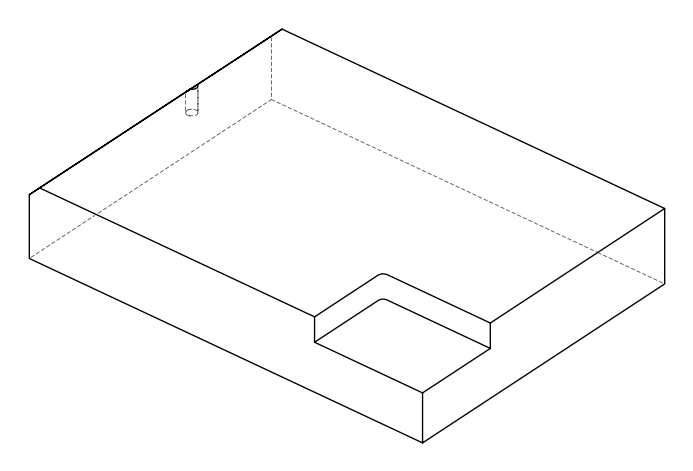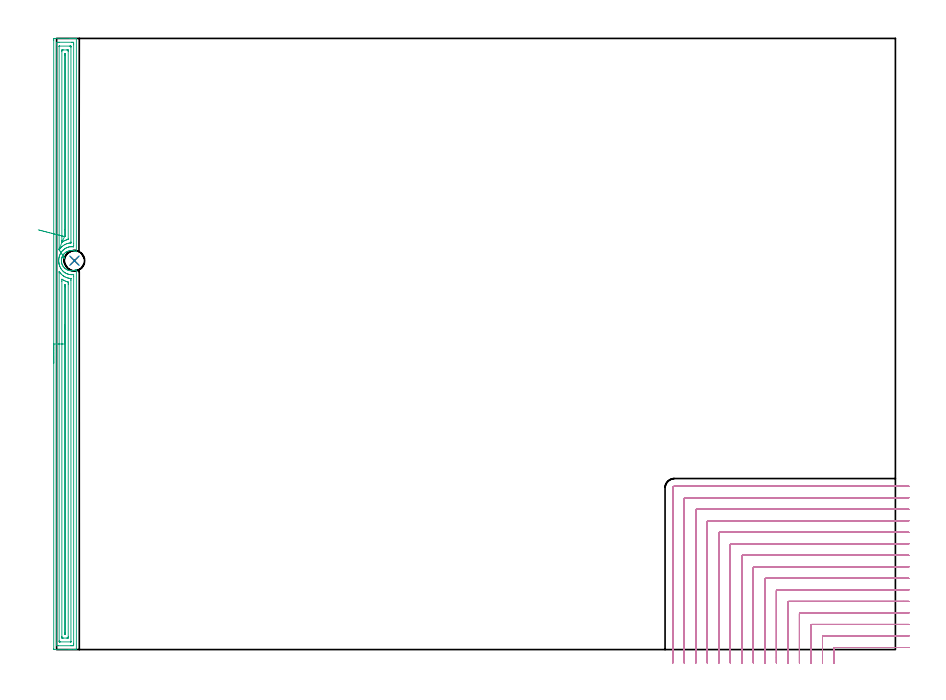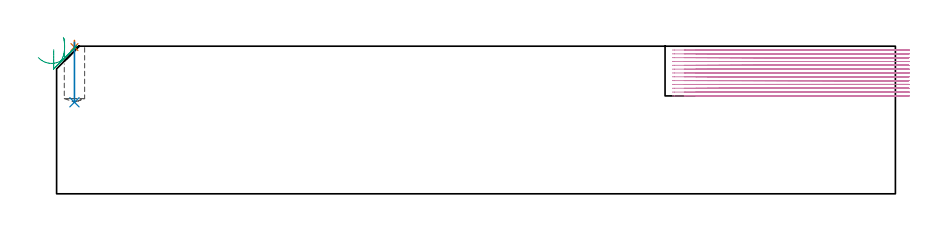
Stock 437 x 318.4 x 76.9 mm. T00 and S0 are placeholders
(PLAN: 4 operations, 3 tool changes, 69.2 min)
(1 SPOT_DRILL | STEP1POCKET | NXT0321_9005460120000 | 0.03 min | 2 mm3)
(2 DRILL_BLIND_HOLE_INTO_CENTER | STEP1POCKET | NXT0301_077 | 0.13 min | 2449 mm3)
(3 AREA_MILL | FG_CHAMFER_SURFACE | UGT0205_001 | 12.85 min | 21927 mm3)
(4 MILL_CORNER_NOTCH_RECTANGULAR | CORNER_NOTCH_RECTANGULAR | NXT0201_009 | Follow Part, ap 2, ae 75% | 56.2 min | 276813 mm3)
(TOOL NXT0321_9005460120000 | NC Spot Drill, 142deg, 12mm, Carbide, Uncoated | D12 PA142 FL30 Z2)
(TOOL NXT0301_077 | Carbide Drill 10.6mm [860.1-1060-053A1-MM 2214] | D10.6 PA140 FL71 Z2)
(TOOL UGT0205_001 | Chamfer Mill 20 x 3 x 45 deg. | D20 FL50 Z2)
(TOOL NXT0201_009 | ENDMILL 8mm [2P460-0800-NA 1630] | D8 FL26 Z6)
(OP 1 SPOT_DRILL)
G17 G21 G94 G90
T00 M6
G54
G17 G0 G90 X9.3 Y202.6 S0 M3
G43 Z86.9 H0
G94 G81 G98 Z76.444 F250. R79.9
G80
M5
M2
(OP 2 DRILL_BLIND_HOLE_INTO_CENTER)
G17 G21 G94 G90
T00 M6
G54
G17 G0 G90 X9.3 Y202.6 S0 M3
G43 Z86.9 H1
G94 G81 G98 Z47.7 F250. R78.9
G80
M5
M2
(OP 3 AREA_MILL)
G17 G21 G94 G90
T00 M6
G54
G17 G0 G90 X-1.5 Y149.2 S1061 M3
G43 Z86.9 H0
Z75.1
G94 G1 Y149.238 Z74.228 F250.
Y149.352 Z73.364
Y149.541 Z72.512
Y149.803 Z71.68
Y150.137 Z70.874
Y150.54 Z70.1
Y151.008 Z69.364
Y151.54 Z68.672
Y152.129 Z68.029
Y152.772 Z67.44
Y153.464 Z66.908
Y154.2 Z66.44
Y154.974 Z66.037
Y155.78 Z65.703
Y156.612 Z65.441
Y157.464 Z65.252
Y158.328 Z65.138
Y159.2 Z65.1
Y317.454
X-1.499 Y317.781 Z65.101
X-1.494 Y318.341 Z65.104
X-1.492 Y318.392 Z65.106
X-0.937 Y318.4 Z65.661
X7.068 Z73.663
X7.615 Z74.212
X7.958 Z74.554
X8.504 Z75.101
X8.847 Z75.442
X9.533 Z76.133
X9.866 Z76.465
X10.256 Y318.393 Z76.848
X10.297 Y318.39 Z76.888
X10.3 Y318.228 Z76.9
Y207.444
X10.297 Y207.288 Z76.888
X10.262 Y207.301 Z76.855
X10.106 Y207.367 Z76.706
X9.949 Y207.441 Z76.549
X9.691 Y207.548 Z76.291
X9.438 Y207.634 Z76.038
X8.998 Y207.751 Z75.598
X8.553 Y207.842 Z75.153
X8.425 Y207.863 Z75.025
X8.047 Y207.886 Z74.647
X7.669 Y207.888 Z74.269
X7.176 Y207.863 Z73.776
X6.784 Y207.792 Z73.384
X6.339 Y207.683 Z72.939
X5.9 Y207.537 Z72.5
X5.692 Y207.444 Z72.292
X5.453 Y207.338 Z72.052
X5.289 Y207.25 Z71.887
X5.016 Y207.102 Z71.615
X4.839 Y206.992 Z71.439
X4.804 Y206.97 Z71.403
X4.461 Y206.703 Z71.059
X4.133 Y206.413 Z70.729
X3.955 Y206.228 Z70.551
X3.809 Y206.077 Z70.406
X3.561 Y205.758 Z70.16
X3.515 Y205.7 Z70.115
X3.247 Y205.307 Z69.846
X3.177 Y205.184 Z69.777
X2.966 Y204.743 Z69.561
X2.918 Y204.622 Z69.515
X2.858 Y204.469 Z69.456
X2.8 Y204.317 Z69.396
X2.79 Y204.291 Z69.386
X2.731 Y204.092 Z69.328
X2.668 Y203.871 Z69.261
X2.661 Y203.847 Z69.255
X2.621 Y203.653 Z69.22
X2.619 Y203.644 Z69.218
X2.581 Y203.424 Z69.171
X2.576 Y203.398 Z69.166
X2.525 Y202.982 Z69.123
X2.522 Y202.952 Z69.119
Y202.945 Z69.118
X2.521 Y202.914 Z69.115
X2.515 Y202.761 Z69.11
X2.514 Y202.739 Z69.108
X2.51 Y202.645 Z69.106
Y202.629
X2.505 Y202.495 Z69.103
X2.512 Y202.432 Z69.105
X2.523 Y202.278 Z69.118
X2.535 Y202.132 Z69.127
X2.54 Y202.058 Z69.135
X2.56 Y201.913 Z69.157
X2.601 Y201.637 Z69.196
X2.604 Y201.612 Z69.2
X2.711 Y201.164 Z69.308
X2.854 Y200.72 Z69.454
X2.918 Y200.576 Z69.515
X2.987 Y200.416 Z69.586
X3.038 Y200.3 Z69.636
X3.248 Y199.891 Z69.845
X3.287 Y199.827 Z69.885
X3.615 Y199.367 Z70.211
X3.977 Y198.934 Z70.577
X4.052 Y198.855 Z70.652
X4.131 Y198.78 Z70.731
X4.4 Y198.554 Z70.998
X4.452 Y198.51 Z71.05
X4.528 Y198.446 Z71.127
X4.56 Y198.419 Z71.16
X5.016 Y198.094 Z71.615
X5.101 Y198.041 Z71.7
X5.289 Y197.944 Z71.888
X5.496 Y197.839 Z72.095
X5.9 Y197.663 Z72.5
X6.34 Y197.517 Z72.939
X6.785 Y197.41 Z73.384
X7.226 Y197.342 Z73.825
X7.669 Y197.313 Z74.269
X8.112 Y197.319 Z74.712
X8.554 Y197.365 Z75.153
X8.847 Y197.42 Z75.446
X8.998 Y197.449 Z75.597
X9.438 Y197.568 Z76.038
X9.671 Y197.65 Z76.271
X9.76 Y197.68 Z76.36
X10.295 Y197.912 Z76.891
X10.3 Y197.617 Z76.9
Y0.172
X10.297 Y0.01 Z76.888
X10.256 Y0.007 Z76.848
X9.866 Y0. Z76.465
X9.533 Z76.133
X8.847 Z75.442
X7.615 Z74.212
X7.068 Z73.663
X6.452 Z73.048
X-1.21 Z65.387
X-1.492 Y0.01 Z65.106
X-1.499 Y0.291 Z65.099
Y0.309
X-1.5 Y159.2 Z65.1
X-0.086 Z66.514
Y315.14
X-0.083 Y315.994 Z66.517
X-0.082 Y316.029 Z66.518
X-0.047 Y316.39 Z66.553
X0.441 Y316.398 Z67.041
X0.842 Y316.399 Z67.442
X1.328 Y316.4 Z67.928
X7.958 Y316.399 Z74.558
X8.446 Y316.397 Z75.046
X8.847 Y316.39 Z75.447
X8.882 Y315.994 Z75.482
X8.884 Y315.958 Z75.484
X8.886 Y315.101 Z75.486
Y211.465
X8.884 Y210.571 Z75.484
Y210.535
X8.847 Y209.813 Z75.447
X8.697 Y209.829 Z75.297
X8.306 Y209.862 Z74.906
X7.958 Y209.876 Z74.558
X7.757 Y209.879 Z74.357
X7.068 Y209.847 Z73.668
X6.923 Y209.824 Z73.523
X6.198 Y209.678 Z72.798
X6.183 Y209.674 Z72.783
X5.515 Y209.451 Z72.115
X5.289 Y209.352 Z71.889
X4.904 Y209.172 Z71.504
X4.4 Y208.898 Z71.
X4.329 Y208.856 Z70.929
X4.217 Y208.785 Z70.817
X3.819 Y208.475 Z70.419
X3.511 Y208.211 Z70.111
X3.342 Y208.061 Z69.942
X3.172 Y207.891 Z69.772
X2.906 Y207.605 Z69.506
X2.621 Y207.24 Z69.221
X2.445 Y206.998 Z69.045
X2.158 Y206.569 Z68.758
X1.917 Y206.104 Z68.517
X1.732 Y205.708 Z68.332
X1.592 Y205.351 Z68.192
X1.54 Y205.211 Z68.14
X1.377 Y204.674 Z67.977
X1.29 Y204.317 Z67.89
X1.217 Y203.941 Z67.817
X1.149 Y203.424 Z67.749
X1.12 Y203.145 Z67.72
X1.097 Y202.531 Z67.697
X1.126 Y201.922 Z67.726
X1.127 Y201.902 Z67.727
X1.134 Y201.847 Z67.734
X1.161 Y201.637 Z67.761
X1.216 Y201.261 Z67.816
X1.267 Y200.983 Z67.867
X1.323 Y200.744 Z67.923
X1.389 Y200.476 Z67.989
X1.512 Y200.071 Z68.112
X1.588 Y199.85 Z68.188
X1.732 Y199.501 Z68.332
X1.987 Y198.957 Z68.587
X2.069 Y198.795 Z68.669
X2.142 Y198.659 Z68.742
X2.32 Y198.366 Z68.92
X2.537 Y198.064 Z69.137
X2.621 Y197.955 Z69.221
X2.973 Y197.527 Z69.573
X3.301 Y197.17 Z69.901
X3.511 Y196.984 Z70.111
X3.681 Y196.84 Z70.281
X3.901 Y196.661 Z70.501
X4.343 Y196.334 Z70.943
X4.427 Y196.277 Z71.027
X4.989 Y195.982 Z71.589
X5.289 Y195.846 Z71.889
X5.569 Y195.729 Z72.169
X5.975 Y195.588 Z72.575
X6.179 Y195.537 Z72.779
X6.884 Y195.383 Z73.484
X7.068 Y195.365 Z73.668
X7.483 Y195.333 Z74.083
X7.893 Y195.318 Z74.493
X7.958 Z74.558
X8.02 Y195.321 Z74.62
X8.743 Y195.383 Z75.343
X8.832 Y195.399 Z75.432
X8.847 Z75.447
X8.868 Y195.397 Z75.468
X8.879 Y195.383 Z75.479
X8.881 Y195.349 Z75.481
X8.886 Y194.49 Z75.486
Y194.451
Y3.261
X8.883 Y2.406 Z75.483
X8.882 Y2.371 Z75.482
X8.847 Y2.01 Z75.447
X8.359 Y2.002 Z74.959
X7.958 Y2.001 Z74.558
X7.472 Y2. Z74.072
X0.842 Y2.001 Z67.442
X0.354 Y2.003 Z66.954
X-0.047 Y2.01 Z66.553
X-0.082 Y2.406 Z66.518
X-0.084 Y2.442 Z66.516
X-0.086 Y3.299 Z66.514
Y159.2
X1.328 Z67.928
X1.329 Y196.277 Z67.929
X1.33 Y196.68 Z67.93
X1.332 Y196.817 Z67.932
X1.335 Y196.902 Z67.935
X1.573 Y196.594 Z68.173
X1.732 Y196.392 Z68.332
X1.826 Y196.277 Z68.426
X2.194 Y195.851 Z68.794
X2.405 Y195.621 Z69.005
X2.621 Y195.405 Z69.221
X2.644 Y195.383 Z69.244
X3.116 Y194.993 Z69.716
X3.511 Y194.699 Z70.111
X3.804 Y194.49 Z70.404
X4.185 Y194.274 Z70.785
X4.4 Y194.159 Z71.
X5.02 Y193.867 Z71.62
X5.289 Y193.767 Z71.889
X5.797 Y193.596 Z72.397
X6.179 Y193.509 Z72.779
X6.29 Y193.485 Z72.89
X6.724 Y193.406 Z73.324
X7.068 Y193.362 Z73.668
X7.332 Y193.331 Z73.932
X7.422 Y193.319 Z74.022
X7.459 Y193.314 Z74.059
X7.465 Y193.3 Z74.065
X7.468 Y193.196 Z74.068
X7.471 Y192.703 Z74.071
Y192.298
Y4.091
X7.47 Y4.041 Z74.07
X7.468 Y4.017 Z74.068
X7.466 Y4.012 Z74.066
X7.451 Y4.009 Z74.051
X7.259 Y4.001 Z73.859
X1.923 Y4. Z68.523
X1.732 Y4.001 Z68.332
X1.54 Y4.005 Z68.14
X1.413 Y4.01 Z68.013
X1.335 Y4.018 Z67.935
X1.333 Y4.058 Z67.933
X1.331 Y4.193 Z67.931
X1.329 Y4.597 Z67.929
X1.328 Y159.2 Z67.928
X2.743 Z69.343
Y191.81
X2.744 Y192.58 Z69.344
X2.745 Y192.703 Z69.345
X2.749 Y192.969 Z69.349
X2.873 Y192.891 Z69.473
X3.163 Y192.703 Z69.763
X3.511 Y192.503 Z70.111
X3.959 Y192.253 Z70.559
X4.4 Y192.056 Z71.
X4.975 Y191.81 Z71.575
X5.289 Y191.708 Z71.889
X5.437 Y191.662 Z72.037
X5.925 Y191.534 Z72.525
X6.039 Y191.504 Z72.639
X6.05 Y191.358 Z72.65
X6.056 Y191.04 Z72.656
X6.057 Y190.916 Z72.657
Y190.145
X6.056 Y6.873 Z72.656
X6.051 Y6.108 Z72.651
X6.043 Y6.01 Z72.643
X5.941 Y6.007 Z72.541
X5.724 Y6.003 Z72.324
X5.289 Y6. Z71.889
X3.49 Z70.09
X3.068 Y6.003 Z69.668
X2.858 Y6.007 Z69.458
X2.758 Y6.01 Z69.358
X2.75 Y6.078 Z69.35
X2.744 Y6.75 Z69.344
X2.743 Y6.873 Z69.343
Y159.2
X4.157 Z70.757
X4.158 Y189.373 Z70.758
X4.163 Y190.023 Z70.763
Y190.043
X4.181 Y190.041 Z70.781
X4.249 Y190.023 Z70.849
X4.4 Y189.96 Z71.
X4.507 Y189.916 Z71.107
X4.633 Y189.856 Z71.233
X4.636 Y189.786 Z71.236
X4.642 Y189.129 Z71.242
X4.643 Y188.886 Z71.243
Y8.66
X4.642 Y8.417 Z71.242
X4.639 Y8.171 Z71.239
X4.636 Y8.018 Z71.236
X4.564 Y8.01 Z71.164
X4.4 Y8.006 Z71.
X4.165 Y8.003 Z70.765
X4.16 Y8.007 Z70.76
X4.158 Y8.009 Z70.758
X4.157 Y8.66 Z70.757
Y8.904
Y159.2
Y160.072 Z70.795
Y160.936 Z70.909
Y161.788 Z71.098
Y162.62 Z71.36
Y163.426 Z71.694
Y164.2 Z72.097
Y164.936 Z72.565
Y165.628 Z73.096
Y166.271 Z73.686
Y166.86 Z74.329
Y167.392 Z75.021
Y167.86 Z75.757
Y168.263 Z76.531
Y168.597 Z77.337
Y168.859 Z78.169
Y169.048 Z79.02
Y169.162 Z79.885
Y169.2 Z80.757
G0 X3.512 Y204.942 Z81.505
G1 X3.722 Y204.62 Z80.722
X3.893 Y204.356 Z79.909
X4.026 Y204.153 Z79.071
X4.118 Y204.012 Z78.215
X4.169 Y203.934 Z77.347
X4.178 Y203.919 Z76.475
X4.146 Y203.968 Z75.605
X4.073 Y204.081 Z74.743
X3.959 Y204.256 Z73.896
X3.805 Y204.492 Z73.07
X3.612 Y204.788 Z72.272
X3.382 Y205.141 Z71.508
X3.116 Y205.548 Z70.784
X2.817 Y206.007 Z70.105
X2.487 Y206.513 Z69.476
X2.129 Y207.064 Z68.902
X1.744 Y207.654 Z68.387
X1.336 Y208.279 Z67.936
X1.333 Y208.284 Z67.933
X1.331 Y208.294 Z67.931
X1.329 Y208.785 Z67.929
X1.328 Y209.036 Z67.928
X1.329 Y314.309 Z67.929
X1.33 Y314.359 Z67.93
X1.332 Y314.383 Z67.932
X1.334 Y314.388 Z67.934
X1.349 Y314.391 Z67.949
X1.541 Y314.399 Z68.141
X6.877 Y314.4 Z73.477
X7.068 Y314.399 Z73.668
X7.26 Y314.395 Z73.86
X7.387 Y314.39 Z73.987
X7.465 Y314.382 Z74.065
X7.467 Y314.342 Z74.067
X7.469 Y314.207 Z74.069
X7.471 Y313.803 Z74.071
Y212.358
X7.47 Y211.955 Z74.07
X7.467 Y211.897 Z74.067
X7.465 Y211.887 Z74.065
X7.458 Y211.883 Z74.058
X7.43 Y211.877 Z74.03
X7.312 Y211.867 Z73.912
X7.068 Y211.848 Z73.668
X6.73 Y211.805 Z73.33
X6.179 Y211.689 Z72.779
X5.996 Y211.648 Z72.596
X5.37 Y211.465 Z71.97
X5.309 Y211.445 Z71.909
X5.289 Y211.437 Z71.889
X4.687 Y211.177 Z71.287
X4.4 Y211.041 Z71.
X4.098 Y210.874 Z70.698
X3.577 Y210.571 Z70.177
X3.538 Y210.544 Z70.138
X3.511 Y210.523 Z70.111
X3.042 Y210.148 Z69.642
X2.621 Y209.79 Z69.221
X2.562 Y209.737 Z69.162
X2.501 Y209.678 Z69.101
X2.128 Y209.28 Z68.728
X2. Y209.141 Z68.6
X1.71 Y208.785 Z68.31
X1.433 Y208.404 Z68.033
X1.341 Y208.283 Z67.941
X1.336 Y208.279 Z67.936
X2.755 Y212.224 Z69.355
X2.752 Y212.226 Z69.352
X2.748 Y212.231 Z69.348
X2.745 Y212.358 Z69.345
X2.743 Y212.757 Z69.343
Y213.13
X2.744 Y311.527 Z69.344
X2.749 Y312.292 Z69.349
X2.757 Y312.39 Z69.357
X2.859 Y312.393 Z69.459
X3.076 Y312.397 Z69.676
X3.511 Y312.4 Z70.111
X5.31 Z71.91
X5.732 Y312.397 Z72.332
X5.942 Y312.393 Z72.542
X6.042 Y312.39 Z72.642
X6.05 Y312.322 Z72.65
X6.056 Y311.65 Z72.656
X6.057 Y311.527 Z72.657
Y214.145
X6.056 Y214.022 Z72.656
X6.052 Y213.739 Z72.652
X6.051 Y213.709 Z72.651
X6.024 Y213.696 Z72.624
X5.975 Y213.679 Z72.575
X5.928 Y213.666 Z72.528
X5.623 Y213.587 Z72.223
X5.289 Y213.483 Z71.889
X5.116 Y213.426 Z71.716
X4.639 Y213.252 Z71.239
X4.471 Y213.18 Z71.071
X4.4 Y213.148 Z71.
X3.867 Y212.894 Z70.467
X3.511 Y212.695 Z70.111
X3.298 Y212.572 Z69.898
X2.948 Y212.358 Z69.548
X2.772 Y212.234 Z69.372
X2.755 Y212.224 Z69.355
X4.163 Y215.153 Z70.763
X4.161 Y215.162 Z70.761
X4.158 Y215.192 Z70.758
X4.157 Y218.745 Z70.757
Y309.74
X4.158 Y309.983 Z70.758
X4.161 Y310.229 Z70.761
X4.164 Y310.382 Z70.764
X4.236 Y310.39 Z70.836
X4.4 Y310.395 Z71.
X4.635 Y310.398 Z71.235
X4.64 Y310.393 Z71.24
X4.642 Y310.391 Z71.242
X4.643 Y309.74 Z71.243
Y309.496
Y215.688
X4.641 Y215.444 Z71.241
X4.639 Y215.374 Z71.239
X4.636 Y215.337 Z71.236
X4.625 Y215.329 Z71.225
X4.558 Y215.298 Z71.158
X4.4 Y215.234 Z71.
X4.26 Y215.179 Z70.86
X4.195 Y215.157 Z70.795
X4.168 Y215.151 Z70.768
X4.163 Y215.153 Z70.763
X3.531 Y215.315 Z70.184
X2.852 Y215.488 Z69.664
X2.133 Y215.673 Z69.207
X1.377 Y215.866 Z68.817
X0.591 Y216.067 Z68.496
X-0.219 Y216.275 Z68.246
X-1.047 Y216.487 Z68.071
X-1.886 Y216.702 Z67.971
X-2.731 Y216.918 Z67.947
X-3.575 Y217.134 Z67.999
X-4.411 Y217.348 Z68.126
X-5.233 Y217.559 Z68.329
X-6.035 Y217.764 Z68.604
X-6.81 Y217.963 Z68.951
X-7.554 Y218.153 Z69.366
X-8.259 Y218.334 Z69.846
X-8.921 Y218.503 Z70.388
X-9.535 Y218.661 Z70.988
G0 Z86.9
M5
M2
(OP 4 MILL_CORNER_NOTCH_RECTANGULAR)
G17 G21 G94 G90
T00 M6
G54
G17 G0 G90 X444. Y1.1 S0 M3
G43 Z86.9 H1
Z74.908
G94 G1 X441. F250.
X405.394 F500.
G3 X405. Y0.706 R0.4
G1 Y-4.
Y-7. F250.
G0 Z86.9
X444. Y7.1
Z74.908
G1 X441.
X399.394 F500.
G3 X399. Y6.706 R0.4
G1 Y-4.
Y-7. F250.
G0 Z86.9
X444. Y13.1
Z74.908
G1 X441.
X393.395 F500.
G3 X393. Y12.705 R0.4
G1 Y-4.
Y-7. F250.
G0 Z86.9
X444. Y19.1
Z74.908
G1 X441.
X387.395 F500.
G3 X387. Y18.705 R0.4
G1 Y-4.
Y-7. F250.
G0 Z86.9
X444. Y25.1
Z74.908
G1 X441.
X381.395 F500.
G3 X381. Y24.705 R0.4
G1 Y-4.
Y-7. F250.
G0 Z86.9
X444. Y31.1
Z74.908
G1 X441.
X375.395 F500.
G3 X375. Y30.705 R0.4
G1 Y-4.
Y-7. F250.
G0 Z86.9
X444. Y37.1
Z74.908
G1 X441.
X369.396 F500.
G3 X369. Y36.704 R0.4
G1 Y-4.
Y-7. F250.
G0 Z86.9
X444. Y43.1
Z74.908
G1 X441.
X363.396 F500.
G3 X363. Y42.704 R0.4
G1 Y-4.
Y-7. F250.
G0 Z86.9
X444. Y49.1
Z74.908
G1 X441.
X357.396 F500.
G3 X357. Y48.704 R0.4
G1 Y-4.
Y-7. F250.
G0 Z86.9
X444. Y55.1
Z74.908
G1 X441.
X351.396 F500.
G3 X351. Y54.704 R0.4
G1 Y-4.
Y-7. F250.
G0 Z86.9
X444. Y61.1
Z74.908
G1 X441.
X345.396 F500.
G3 X345. Y60.704 R0.4
G1 Y-4.
Y-7. F250.
G0 Z86.9
X444. Y67.1
Z74.908
G1 X441.
X339.397 F500.
G3 X339. Y66.703 R0.4
G1 Y-4.
Y-7. F250.
G0 Z86.9
X444. Y73.1
Z74.908
G1 X441.
X333.397 F500.
G3 X333. Y72.703 R0.4
G1 Y-4.
Y-7. F250.
G0 Z86.9
X444. Y79.1
Z74.908
G1 X441.
X327.397 F500.
G3 X327. Y78.703 R0.4
G1 Y-4.
Y-7. F250.
G0 Z86.9
X444. Y85.1
Z74.908
G1 X441.
X321.9 F500.
G3 X321. Y84.2 R0.9
G1 Y-4.
Y-7. F250.
G0 Z86.9
X444. Y1.1
Z72.915
G1 X441.
X405.394 F500.
G3 X405. Y0.706 R0.4
G1 Y-4.
Y-7. F250.
G0 Z86.9
X444. Y7.1
Z72.915
G1 X441.
X399.394 F500.
G3 X399. Y6.706 R0.4
G1 Y-4.
Y-7. F250.
G0 Z86.9
X444. Y13.1
Z72.915
G1 X441.
X393.395 F500.
G3 X393. Y12.705 R0.4
G1 Y-4.
Y-7. F250.
G0 Z86.9
X444. Y19.1
Z72.915
G1 X441.
X387.395 F500.
G3 X387. Y18.705 R0.4
G1 Y-4.
Y-7. F250.
G0 Z86.9
X444. Y25.1
Z72.915
G1 X441.
X381.395 F500.
G3 X381. Y24.705 R0.4
G1 Y-4.
Y-7. F250.
G0 Z86.9
X444. Y31.1
Z72.915
G1 X441.
X375.395 F500.
G3 X375. Y30.705 R0.4
G1 Y-4.
Y-7. F250.
G0 Z86.9
X444. Y37.1
Z72.915
G1 X441.
X369.396 F500.
G3 X369. Y36.704 R0.4
G1 Y-4.
Y-7. F250.
G0 Z86.9
X444. Y43.1
Z72.915
G1 X441.
X363.396 F500.
G3 X363. Y42.704 R0.4
G1 Y-4.
Y-7. F250.
G0 Z86.9
X444. Y49.1
Z72.915
G1 X441.
X357.396 F500.
G3 X357. Y48.704 R0.4
G1 Y-4.
Y-7. F250.
G0 Z86.9
X444. Y55.1
Z72.915
G1 X441.
X351.396 F500.
G3 X351. Y54.704 R0.4
G1 Y-4.
Y-7. F250.
G0 Z86.9
X444. Y61.1
Z72.915
G1 X441.
X345.396 F500.
G3 X345. Y60.704 R0.4
G1 Y-4.
Y-7. F250.
G0 Z86.9
X444. Y67.1
Z72.915
G1 X441.
X339.397 F500.
G3 X339. Y66.703 R0.4
G1 Y-4.
Y-7. F250.
G0 Z86.9
X444. Y73.1
Z72.915
G1 X441.
X333.397 F500.
G3 X333. Y72.703 R0.4
G1 Y-4.
Y-7. F250.
G0 Z86.9
X444. Y79.1
Z72.915
G1 X441.
X327.397 F500.
G3 X327. Y78.703 R0.4
G1 Y-4.
Y-7. F250.
G0 Z86.9
X444. Y85.1
Z72.915
G1 X441.
X321.9 F500.
G3 X321. Y84.2 R0.9
G1 Y-4.
Y-7. F250.
G0 Z86.9
X444. Y1.1
Z70.923
G1 X441.
X405.394 F500.
G3 X405. Y0.706 R0.4
G1 Y-4.
Y-7. F250.
G0 Z86.9
X444. Y7.1
Z70.923
G1 X441.
X399.394 F500.
G3 X399. Y6.706 R0.4
G1 Y-4.
Y-7. F250.
G0 Z86.9
X444. Y13.1
Z70.923
G1 X441.
X393.395 F500.
G3 X393. Y12.705 R0.4
G1 Y-4.
Y-7. F250.
G0 Z86.9
X444. Y19.1
Z70.923
G1 X441.
X387.395 F500.
G3 X387. Y18.705 R0.4
G1 Y-4.
Y-7. F250.
G0 Z86.9
X444. Y25.1
Z70.923
G1 X441.
X381.395 F500.
G3 X381. Y24.705 R0.4
G1 Y-4.
Y-7. F250.
G0 Z86.9
X444. Y31.1
Z70.923
G1 X441.
X375.395 F500.
G3 X375. Y30.705 R0.4
G1 Y-4.
Y-7. F250.
G0 Z86.9
X444. Y37.1
Z70.923
G1 X441.
X369.396 F500.
G3 X369. Y36.704 R0.4
G1 Y-4.
Y-7. F250.
G0 Z86.9
X444. Y43.1
Z70.923
G1 X441.
X363.396 F500.
G3 X363. Y42.704 R0.4
G1 Y-4.
Y-7. F250.
G0 Z86.9
X444. Y49.1
Z70.923
G1 X441.
X357.396 F500.
G3 X357. Y48.704 R0.4
G1 Y-4.
Y-7. F250.
G0 Z86.9
X444. Y55.1
Z70.923
G1 X441.
X351.396 F500.
G3 X351. Y54.704 R0.4
G1 Y-4.
Y-7. F250.
G0 Z86.9
X444. Y61.1
Z70.923
G1 X441.
X345.396 F500.
G3 X345. Y60.704 R0.4
G1 Y-4.
Y-7. F250.
G0 Z86.9
X444. Y67.1
Z70.923
G1 X441.
X339.397 F500.
G3 X339. Y66.703 R0.4
G1 Y-4.
Y-7. F250.
G0 Z86.9
X444. Y73.1
Z70.923
G1 X441.
X333.397 F500.
G3 X333. Y72.703 R0.4
G1 Y-4.
Y-7. F250.
G0 Z86.9
X444. Y79.1
Z70.923
G1 X441.
X327.397 F500.
G3 X327. Y78.703 R0.4
G1 Y-4.
Y-7. F250.
G0 Z86.9
X444. Y85.1
Z70.923
G1 X441.
X321.9 F500.
G3 X321. Y84.2 R0.9
G1 Y-4.
Y-7. F250.
G0 Z86.9
X444. Y1.1
Z68.931
G1 X441.
X405.394 F500.
G3 X405. Y0.706 R0.4
G1 Y-4.
Y-7. F250.
G0 Z86.9
X444. Y7.1
Z68.931
G1 X441.
X399.394 F500.
G3 X399. Y6.706 R0.4
G1 Y-4.
Y-7. F250.
G0 Z86.9
X444. Y13.1
Z68.931
G1 X441.
X393.395 F500.
G3 X393. Y12.705 R0.4
G1 Y-4.
Y-7. F250.
G0 Z86.9
X444. Y19.1
Z68.931
G1 X441.
X387.395 F500.
G3 X387. Y18.705 R0.4
G1 Y-4.
Y-7. F250.
G0 Z86.9
X444. Y25.1
Z68.931
G1 X441.
X381.395 F500.
G3 X381. Y24.705 R0.4
G1 Y-4.
Y-7. F250.
G0 Z86.9
X444. Y31.1
Z68.931
G1 X441.
X375.395 F500.
G3 X375. Y30.705 R0.4
G1 Y-4.
Y-7. F250.
G0 Z86.9
X444. Y37.1
Z68.931
G1 X441.
X369.396 F500.
G3 X369. Y36.704 R0.4
G1 Y-4.
Y-7. F250.
G0 Z86.9
X444. Y43.1
Z68.931
G1 X441.
X363.396 F500.
G3 X363. Y42.704 R0.4
G1 Y-4.
Y-7. F250.
G0 Z86.9
X444. Y49.1
Z68.931
G1 X441.
X357.396 F500.
G3 X357. Y48.704 R0.4
G1 Y-4.
Y-7. F250.
G0 Z86.9
X444. Y55.1
Z68.931
G1 X441.
X351.396 F500.
G3 X351. Y54.704 R0.4
G1 Y-4.
Y-7. F250.
G0 Z86.9
X444. Y61.1
Z68.931
G1 X441.
X345.396 F500.
G3 X345. Y60.704 R0.4
G1 Y-4.
Y-7. F250.
G0 Z86.9
X444. Y67.1
Z68.931
G1 X441.
X339.397 F500.
G3 X339. Y66.703 R0.4
G1 Y-4.
Y-7. F250.
G0 Z86.9
X444. Y73.1
Z68.931
G1 X441.
X333.397 F500.
G3 X333. Y72.703 R0.4
G1 Y-4.
Y-7. F250.
G0 Z86.9
X444. Y79.1
Z68.931
G1 X441.
X327.397 F500.
G3 X327. Y78.703 R0.4
G1 Y-4.
Y-7. F250.
G0 Z86.9
X444. Y85.1
Z68.931
G1 X441.
X321.9 F500.
G3 X321. Y84.2 R0.9
G1 Y-4.
Y-7. F250.
G0 Z86.9
X444. Y1.1
Z66.938
G1 X441.
X405.394 F500.
G3 X405. Y0.706 R0.4
G1 Y-4.
Y-7. F250.
G0 Z86.9
X444. Y7.1
Z66.938
G1 X441.
X399.394 F500.
G3 X399. Y6.706 R0.4
G1 Y-4.
Y-7. F250.
G0 Z86.9
X444. Y13.1
Z66.938
G1 X441.
X393.395 F500.
G3 X393. Y12.705 R0.4
G1 Y-4.
Y-7. F250.
G0 Z86.9
X444. Y19.1
Z66.938
G1 X441.
X387.395 F500.
G3 X387. Y18.705 R0.4
G1 Y-4.
Y-7. F250.
G0 Z86.9
X444. Y25.1
Z66.938
G1 X441.
X381.395 F500.
G3 X381. Y24.705 R0.4
G1 Y-4.
Y-7. F250.
G0 Z86.9
X444. Y31.1
Z66.938
G1 X441.
X375.395 F500.
G3 X375. Y30.705 R0.4
G1 Y-4.
Y-7. F250.
G0 Z86.9
X444. Y37.1
Z66.938
G1 X441.
X369.396 F500.
G3 X369. Y36.704 R0.4
G1 Y-4.
Y-7. F250.
G0 Z86.9
X444. Y43.1
Z66.938
G1 X441.
X363.396 F500.
G3 X363. Y42.704 R0.4
G1 Y-4.
Y-7. F250.
G0 Z86.9
X444. Y49.1
Z66.938
G1 X441.
X357.396 F500.
G3 X357. Y48.704 R0.4
G1 Y-4.
Y-7. F250.
G0 Z86.9
X444. Y55.1
Z66.938
G1 X441.
X351.396 F500.
G3 X351. Y54.704 R0.4
G1 Y-4.
Y-7. F250.
G0 Z86.9
X444. Y61.1
Z66.938
G1 X441.
X345.396 F500.
G3 X345. Y60.704 R0.4
G1 Y-4.
Y-7. F250.
G0 Z86.9
X444. Y67.1
Z66.938
G1 X441.
X339.397 F500.
G3 X339. Y66.703 R0.4
G1 Y-4.
Y-7. F250.
G0 Z86.9
X444. Y73.1
Z66.938
G1 X441.
X333.397 F500.
G3 X333. Y72.703 R0.4
G1 Y-4.
Y-7. F250.
G0 Z86.9
X444. Y79.1
Z66.938
G1 X441.
X327.397 F500.
G3 X327. Y78.703 R0.4
G1 Y-4.
Y-7. F250.
G0 Z86.9
X444. Y85.1
Z66.938
G1 X441.
X321.9 F500.
G3 X321. Y84.2 R0.9
G1 Y-4.
Y-7. F250.
G0 Z86.9
X444. Y1.1
Z64.946
G1 X441.
X405.394 F500.
G3 X405. Y0.706 R0.4
G1 Y-4.
Y-7. F250.
G0 Z86.9
X444. Y7.1
Z64.946
G1 X441.
X399.394 F500.
G3 X399. Y6.706 R0.4
G1 Y-4.
Y-7. F250.
G0 Z86.9
X444. Y13.1
Z64.946
G1 X441.
X393.395 F500.
G3 X393. Y12.705 R0.4
G1 Y-4.
Y-7. F250.
G0 Z86.9
X444. Y19.1
Z64.946
G1 X441.
X387.395 F500.
G3 X387. Y18.705 R0.4
G1 Y-4.
Y-7. F250.
G0 Z86.9
X444. Y25.1
Z64.946
G1 X441.
X381.395 F500.
G3 X381. Y24.705 R0.4
G1 Y-4.
Y-7. F250.
G0 Z86.9
X444. Y31.1
Z64.946
G1 X441.
X375.395 F500.
G3 X375. Y30.705 R0.4
G1 Y-4.
Y-7. F250.
G0 Z86.9
X444. Y37.1
Z64.946
G1 X441.
X369.396 F500.
G3 X369. Y36.704 R0.4
G1 Y-4.
Y-7. F250.
G0 Z86.9
X444. Y43.1
Z64.946
G1 X441.
X363.396 F500.
G3 X363. Y42.704 R0.4
G1 Y-4.
Y-7. F250.
G0 Z86.9
X444. Y49.1
Z64.946
G1 X441.
X357.396 F500.
G3 X357. Y48.704 R0.4
G1 Y-4.
Y-7. F250.
G0 Z86.9
X444. Y55.1
Z64.946
G1 X441.
X351.396 F500.
G3 X351. Y54.704 R0.4
G1 Y-4.
Y-7. F250.
G0 Z86.9
X444. Y61.1
Z64.946
G1 X441.
X345.396 F500.
G3 X345. Y60.704 R0.4
G1 Y-4.
Y-7. F250.
G0 Z86.9
X444. Y67.1
Z64.946
G1 X441.
X339.397 F500.
G3 X339. Y66.703 R0.4
G1 Y-4.
Y-7. F250.
G0 Z86.9
X444. Y73.1
Z64.946
G1 X441.
X333.397 F500.
G3 X333. Y72.703 R0.4
G1 Y-4.
Y-7. F250.
G0 Z86.9
X444. Y79.1
Z64.946
G1 X441.
X327.397 F500.
G3 X327. Y78.703 R0.4
G1 Y-4.
Y-7. F250.
G0 Z86.9
X444. Y85.1
Z64.946
G1 X441.
X321.9 F500.
G3 X321. Y84.2 R0.9
G1 Y-4.
Y-7. F250.
G0 Z86.9
X444. Y1.1
Z62.954
G1 X441.
X405.394 F500.
G3 X405. Y0.706 R0.4
G1 Y-4.
Y-7. F250.
G0 Z86.9
X444. Y7.1
Z62.954
G1 X441.
X399.394 F500.
G3 X399. Y6.706 R0.4
G1 Y-4.
Y-7. F250.
G0 Z86.9
X444. Y13.1
Z62.954
G1 X441.
X393.395 F500.
G3 X393. Y12.705 R0.4
G1 Y-4.
Y-7. F250.
G0 Z86.9
X444. Y19.1
Z62.954
G1 X441.
X387.395 F500.
G3 X387. Y18.705 R0.4
G1 Y-4.
Y-7. F250.
G0 Z86.9
X444. Y25.1
Z62.954
G1 X441.
X381.395 F500.
G3 X381. Y24.705 R0.4
G1 Y-4.
Y-7. F250.
G0 Z86.9
X444. Y31.1
Z62.954
G1 X441.
X375.395 F500.
G3 X375. Y30.705 R0.4
G1 Y-4.
Y-7. F250.
G0 Z86.9
X444. Y37.1
Z62.954
G1 X441.
X369.396 F500.
G3 X369. Y36.704 R0.4
G1 Y-4.
Y-7. F250.
G0 Z86.9
X444. Y43.1
Z62.954
G1 X441.
X363.396 F500.
G3 X363. Y42.704 R0.4
G1 Y-4.
Y-7. F250.
G0 Z86.9
X444. Y49.1
Z62.954
G1 X441.
X357.396 F500.
G3 X357. Y48.704 R0.4
G1 Y-4.
Y-7. F250.
G0 Z86.9
X444. Y55.1
Z62.954
G1 X441.
X351.396 F500.
G3 X351. Y54.704 R0.4
G1 Y-4.
Y-7. F250.
G0 Z86.9
X444. Y61.1
Z62.954
G1 X441.
X345.396 F500.
G3 X345. Y60.704 R0.4
G1 Y-4.
Y-7. F250.
G0 Z86.9
X444. Y67.1
Z62.954
G1 X441.
X339.397 F500.
G3 X339. Y66.703 R0.4
G1 Y-4.
Y-7. F250.
G0 Z86.9
X444. Y73.1
Z62.954
G1 X441.
X333.397 F500.
G3 X333. Y72.703 R0.4
G1 Y-4.
Y-7. F250.
G0 Z86.9
X444. Y79.1
Z62.954
G1 X441.
X327.397 F500.
G3 X327. Y78.703 R0.4
G1 Y-4.
Y-7. F250.
G0 Z86.9
X444. Y85.1
Z62.954
G1 X441.
X321.9 F500.
G3 X321. Y84.2 R0.9
G1 Y-4.
Y-7. F250.
G0 Z86.9
X444. Y1.1
Z60.962
G1 X441.
X405.394 F500.
G3 X405. Y0.706 R0.4
G1 Y-4.
Y-7. F250.
G0 Z86.9
X444. Y7.1
Z60.962
G1 X441.
X399.394 F500.
G3 X399. Y6.706 R0.4
G1 Y-4.
Y-7. F250.
G0 Z86.9
X444. Y13.1
Z60.962
G1 X441.
X393.395 F500.
G3 X393. Y12.705 R0.4
G1 Y-4.
Y-7. F250.
G0 Z86.9
X444. Y19.1
Z60.962
G1 X441.
X387.395 F500.
G3 X387. Y18.705 R0.4
G1 Y-4.
Y-7. F250.
G0 Z86.9
X444. Y25.1
Z60.962
G1 X441.
X381.395 F500.
G3 X381. Y24.705 R0.4
G1 Y-4.
Y-7. F250.
G0 Z86.9
X444. Y31.1
Z60.962
G1 X441.
X375.395 F500.
G3 X375. Y30.705 R0.4
G1 Y-4.
Y-7. F250.
G0 Z86.9
X444. Y37.1
Z60.962
G1 X441.
X369.396 F500.
G3 X369. Y36.704 R0.4
G1 Y-4.
Y-7. F250.
G0 Z86.9
X444. Y43.1
Z60.962
G1 X441.
X363.396 F500.
G3 X363. Y42.704 R0.4
G1 Y-4.
Y-7. F250.
G0 Z86.9
X444. Y49.1
Z60.962
G1 X441.
X357.396 F500.
G3 X357. Y48.704 R0.4
G1 Y-4.
Y-7. F250.
G0 Z86.9
X444. Y55.1
Z60.962
G1 X441.
X351.396 F500.
G3 X351. Y54.704 R0.4
G1 Y-4.
Y-7. F250.
G0 Z86.9
X444. Y61.1
Z60.962
G1 X441.
X345.396 F500.
G3 X345. Y60.704 R0.4
G1 Y-4.
Y-7. F250.
G0 Z86.9
X444. Y67.1
Z60.962
G1 X441.
X339.397 F500.
G3 X339. Y66.703 R0.4
G1 Y-4.
Y-7. F250.
G0 Z86.9
X444. Y73.1
Z60.962
G1 X441.
X333.397 F500.
G3 X333. Y72.703 R0.4
G1 Y-4.
Y-7. F250.
G0 Z86.9
X444. Y79.1
Z60.962
G1 X441.
X327.397 F500.
G3 X327. Y78.703 R0.4
G1 Y-4.
Y-7. F250.
G0 Z86.9
X444. Y85.1
Z60.962
G1 X441.
X321.9 F500.
G3 X321. Y84.2 R0.9
G1 Y-4.
Y-7. F250.
G0 Z86.9
X444. Y1.1
Z58.969
G1 X441.
X405.394 F500.
G3 X405. Y0.706 R0.4
G1 Y-4.
Y-7. F250.
G0 Z86.9
X444. Y7.1
Z58.969
G1 X441.
X399.394 F500.
G3 X399. Y6.706 R0.4
G1 Y-4.
Y-7. F250.
G0 Z86.9
X444. Y13.1
Z58.969
G1 X441.
X393.395 F500.
G3 X393. Y12.705 R0.4
G1 Y-4.
Y-7. F250.
G0 Z86.9
X444. Y19.1
Z58.969
G1 X441.
X387.395 F500.
G3 X387. Y18.705 R0.4
G1 Y-4.
Y-7. F250.
G0 Z86.9
X444. Y25.1
Z58.969
G1 X441.
X381.395 F500.
G3 X381. Y24.705 R0.4
G1 Y-4.
Y-7. F250.
G0 Z86.9
X444. Y31.1
Z58.969
G1 X441.
X375.395 F500.
G3 X375. Y30.705 R0.4
G1 Y-4.
Y-7. F250.
G0 Z86.9
X444. Y37.1
Z58.969
G1 X441.
X369.396 F500.
G3 X369. Y36.704 R0.4
G1 Y-4.
Y-7. F250.
G0 Z86.9
X444. Y43.1
Z58.969
G1 X441.
X363.396 F500.
G3 X363. Y42.704 R0.4
G1 Y-4.
Y-7. F250.
G0 Z86.9
X444. Y49.1
Z58.969
G1 X441.
X357.396 F500.
G3 X357. Y48.704 R0.4
G1 Y-4.
Y-7. F250.
G0 Z86.9
X444. Y55.1
Z58.969
G1 X441.
X351.396 F500.
G3 X351. Y54.704 R0.4
G1 Y-4.
Y-7. F250.
G0 Z86.9
X444. Y61.1
Z58.969
G1 X441.
X345.396 F500.
G3 X345. Y60.704 R0.4
G1 Y-4.
Y-7. F250.
G0 Z86.9
X444. Y67.1
Z58.969
G1 X441.
X339.397 F500.
G3 X339. Y66.703 R0.4
G1 Y-4.
Y-7. F250.
G0 Z86.9
X444. Y73.1
Z58.969
G1 X441.
X333.397 F500.
G3 X333. Y72.703 R0.4
G1 Y-4.
Y-7. F250.
G0 Z86.9
X444. Y79.1
Z58.969
G1 X441.
X327.397 F500.
G3 X327. Y78.703 R0.4
G1 Y-4.
Y-7. F250.
G0 Z86.9
X444. Y85.1
Z58.969
G1 X441.
X321.9 F500.
G3 X321. Y84.2 R0.9
G1 Y-4.
Y-7. F250.
G0 Z86.9
X444. Y1.1
Z56.977
G1 X441.
X405.394 F500.
G3 X405. Y0.706 R0.4
G1 Y-4.
Y-7. F250.
G0 Z86.9
X444. Y7.1
Z56.977
G1 X441.
X399.394 F500.
G3 X399. Y6.706 R0.4
G1 Y-4.
Y-7. F250.
G0 Z86.9
X444. Y13.1
Z56.977
G1 X441.
X393.395 F500.
G3 X393. Y12.705 R0.4
G1 Y-4.
Y-7. F250.
G0 Z86.9
X444. Y19.1
Z56.977
G1 X441.
X387.395 F500.
G3 X387. Y18.705 R0.4
G1 Y-4.
Y-7. F250.
G0 Z86.9
X444. Y25.1
Z56.977
G1 X441.
X381.395 F500.
G3 X381. Y24.705 R0.4
G1 Y-4.
Y-7. F250.
G0 Z86.9
X444. Y31.1
Z56.977
G1 X441.
X375.395 F500.
G3 X375. Y30.705 R0.4
G1 Y-4.
Y-7. F250.
G0 Z86.9
X444. Y37.1
Z56.977
G1 X441.
X369.396 F500.
G3 X369. Y36.704 R0.4
G1 Y-4.
Y-7. F250.
G0 Z86.9
X444. Y43.1
Z56.977
G1 X441.
X363.396 F500.
G3 X363. Y42.704 R0.4
G1 Y-4.
Y-7. F250.
G0 Z86.9
X444. Y49.1
Z56.977
G1 X441.
X357.396 F500.
G3 X357. Y48.704 R0.4
G1 Y-4.
Y-7. F250.
G0 Z86.9
X444. Y55.1
Z56.977
G1 X441.
X351.396 F500.
G3 X351. Y54.704 R0.4
G1 Y-4.
Y-7. F250.
G0 Z86.9
X444. Y61.1
Z56.977
G1 X441.
X345.396 F500.
G3 X345. Y60.704 R0.4
G1 Y-4.
Y-7. F250.
G0 Z86.9
X444. Y67.1
Z56.977
G1 X441.
X339.397 F500.
G3 X339. Y66.703 R0.4
G1 Y-4.
Y-7. F250.
G0 Z86.9
X444. Y73.1
Z56.977
G1 X441.
X333.397 F500.
G3 X333. Y72.703 R0.4
G1 Y-4.
Y-7. F250.
G0 Z86.9
X444. Y79.1
Z56.977
G1 X441.
X327.397 F500.
G3 X327. Y78.703 R0.4
G1 Y-4.
Y-7. F250.
G0 Z86.9
X444. Y85.1
Z56.977
G1 X441.
X321.9 F500.
G3 X321. Y84.2 R0.9
G1 Y-4.
Y-7. F250.
G0 Z86.9
X444. Y1.1
Z54.985
G1 X441.
X405.394 F500.
G3 X405. Y0.706 R0.4
G1 Y-4.
Y-7. F250.
G0 Z86.9
X444. Y7.1
Z54.985
G1 X441.
X399.394 F500.
G3 X399. Y6.706 R0.4
G1 Y-4.
Y-7. F250.
G0 Z86.9
X444. Y13.1
Z54.985
G1 X441.
X393.395 F500.
G3 X393. Y12.705 R0.4
G1 Y-4.
Y-7. F250.
G0 Z86.9
X444. Y19.1
Z54.985
G1 X441.
X387.395 F500.
G3 X387. Y18.705 R0.4
G1 Y-4.
Y-7. F250.
G0 Z86.9
X444. Y25.1
Z54.985
G1 X441.
X381.395 F500.
G3 X381. Y24.705 R0.4
G1 Y-4.
Y-7. F250.
G0 Z86.9
X444. Y31.1
Z54.985
G1 X441.
X375.395 F500.
G3 X375. Y30.705 R0.4
G1 Y-4.
Y-7. F250.
G0 Z86.9
X444. Y37.1
Z54.985
G1 X441.
X369.396 F500.
G3 X369. Y36.704 R0.4
G1 Y-4.
Y-7. F250.
G0 Z86.9
X444. Y43.1
Z54.985
G1 X441.
X363.396 F500.
G3 X363. Y42.704 R0.4
G1 Y-4.
Y-7. F250.
G0 Z86.9
X444. Y49.1
Z54.985
G1 X441.
X357.396 F500.
G3 X357. Y48.704 R0.4
G1 Y-4.
Y-7. F250.
G0 Z86.9
X444. Y55.1
Z54.985
G1 X441.
X351.396 F500.
G3 X351. Y54.704 R0.4
G1 Y-4.
Y-7. F250.
G0 Z86.9
X444. Y61.1
Z54.985
G1 X441.
X345.396 F500.
G3 X345. Y60.704 R0.4
G1 Y-4.
Y-7. F250.
G0 Z86.9
X444. Y67.1
Z54.985
G1 X441.
X339.397 F500.
G3 X339. Y66.703 R0.4
G1 Y-4.
Y-7. F250.
G0 Z86.9
X444. Y73.1
Z54.985
G1 X441.
X333.397 F500.
G3 X333. Y72.703 R0.4
G1 Y-4.
Y-7. F250.
G0 Z86.9
X444. Y79.1
Z54.985
G1 X441.
X327.397 F500.
G3 X327. Y78.703 R0.4
G1 Y-4.
Y-7. F250.
G0 Z86.9
X444. Y85.1
Z54.985
G1 X441.
X321.9 F500.
G3 X321. Y84.2 R0.9
G1 Y-4.
Y-7. F250.
G0 Z86.9
X444. Y1.1
Z52.992
G1 X441.
X405.394 F500.
G3 X405. Y0.706 R0.4
G1 Y-4.
Y-7. F250.
G0 Z86.9
X444. Y7.1
Z52.992
G1 X441.
X399.394 F500.
G3 X399. Y6.706 R0.4
G1 Y-4.
Y-7. F250.
G0 Z86.9
X444. Y13.1
Z52.992
G1 X441.
X393.395 F500.
G3 X393. Y12.705 R0.4
G1 Y-4.
Y-7. F250.
G0 Z86.9
X444. Y19.1
Z52.992
G1 X441.
X387.395 F500.
G3 X387. Y18.705 R0.4
G1 Y-4.
Y-7. F250.
G0 Z86.9
X444. Y25.1
Z52.992
G1 X441.
X381.395 F500.
G3 X381. Y24.705 R0.4
G1 Y-4.
Y-7. F250.
G0 Z86.9
X444. Y31.1
Z52.992
G1 X441.
X375.395 F500.
G3 X375. Y30.705 R0.4
G1 Y-4.
Y-7. F250.
G0 Z86.9
X444. Y37.1
Z52.992
G1 X441.
X369.396 F500.
G3 X369. Y36.704 R0.4
G1 Y-4.
Y-7. F250.
G0 Z86.9
X444. Y43.1
Z52.992
G1 X441.
X363.396 F500.
G3 X363. Y42.704 R0.4
G1 Y-4.
Y-7. F250.
G0 Z86.9
X444. Y49.1
Z52.992
G1 X441.
X357.396 F500.
G3 X357. Y48.704 R0.4
G1 Y-4.
Y-7. F250.
G0 Z86.9
X444. Y55.1
Z52.992
G1 X441.
X351.396 F500.
G3 X351. Y54.704 R0.4
G1 Y-4.
Y-7. F250.
G0 Z86.9
X444. Y61.1
Z52.992
G1 X441.
X345.396 F500.
G3 X345. Y60.704 R0.4
G1 Y-4.
Y-7. F250.
G0 Z86.9
X444. Y67.1
Z52.992
G1 X441.
X339.397 F500.
G3 X339. Y66.703 R0.4
G1 Y-4.
Y-7. F250.
G0 Z86.9
X444. Y73.1
Z52.992
G1 X441.
X333.397 F500.
G3 X333. Y72.703 R0.4
G1 Y-4.
Y-7. F250.
G0 Z86.9
X444. Y79.1
Z52.992
G1 X441.
X327.397 F500.
G3 X327. Y78.703 R0.4
G1 Y-4.
Y-7. F250.
G0 Z86.9
X444. Y85.1
Z52.992
G1 X441.
X321.9 F500.
G3 X321. Y84.2 R0.9
G1 Y-4.
Y-7. F250.
G0 Z86.9
X444. Y1.1
Z51.
G1 X441.
X405.394 F500.
G3 X405. Y0.706 R0.4
G1 Y-4.
Y-7. F250.
G0 Z86.9
X444. Y7.1
Z51.
G1 X441.
X399.394 F500.
G3 X399. Y6.706 R0.4
G1 Y-4.
Y-7. F250.
G0 Z86.9
X444. Y13.1
Z51.
G1 X441.
X393.395 F500.
G3 X393. Y12.705 R0.4
G1 Y-4.
Y-7. F250.
G0 Z86.9
X444. Y19.1
Z51.
G1 X441.
X387.395 F500.
G3 X387. Y18.705 R0.4
G1 Y-4.
Y-7. F250.
G0 Z86.9
X444. Y25.1
Z51.
G1 X441.
X381.395 F500.
G3 X381. Y24.705 R0.4
G1 Y-4.
Y-7. F250.
G0 Z86.9
X444. Y31.1
Z51.
G1 X441.
X375.395 F500.
G3 X375. Y30.705 R0.4
G1 Y-4.
Y-7. F250.
G0 Z86.9
X444. Y37.1
Z51.
G1 X441.
X369.396 F500.
G3 X369. Y36.704 R0.4
G1 Y-4.
Y-7. F250.
G0 Z86.9
X444. Y43.1
Z51.
G1 X441.
X363.396 F500.
G3 X363. Y42.704 R0.4
G1 Y-4.
Y-7. F250.
G0 Z86.9
X444. Y49.1
Z51.
G1 X441.
X357.396 F500.
G3 X357. Y48.704 R0.4
G1 Y-4.
Y-7. F250.
G0 Z86.9
X444. Y55.1
Z51.
G1 X441.
X351.396 F500.
G3 X351. Y54.704 R0.4
G1 Y-4.
Y-7. F250.
G0 Z86.9
X444. Y61.1
Z51.
G1 X441.
X345.396 F500.
G3 X345. Y60.704 R0.4
G1 Y-4.
Y-7. F250.
G0 Z86.9
X444. Y67.1
Z51.
G1 X441.
X339.397 F500.
G3 X339. Y66.703 R0.4
G1 Y-4.
Y-7. F250.
G0 Z86.9
X444. Y73.1
Z51.
G1 X441.
X333.397 F500.
G3 X333. Y72.703 R0.4
G1 Y-4.
Y-7. F250.
G0 Z86.9
X444. Y79.1
Z51.
G1 X441.
X327.397 F500.
G3 X327. Y78.703 R0.4
G1 Y-4.
Y-7. F250.
G0 Z86.9
X444. Y85.1
Z51.
G1 X441.
X321.9 F500.
G3 X321. Y84.2 R0.9
G1 Y-4.
Y-7. F250.
G0 Z86.9
M5
M2
